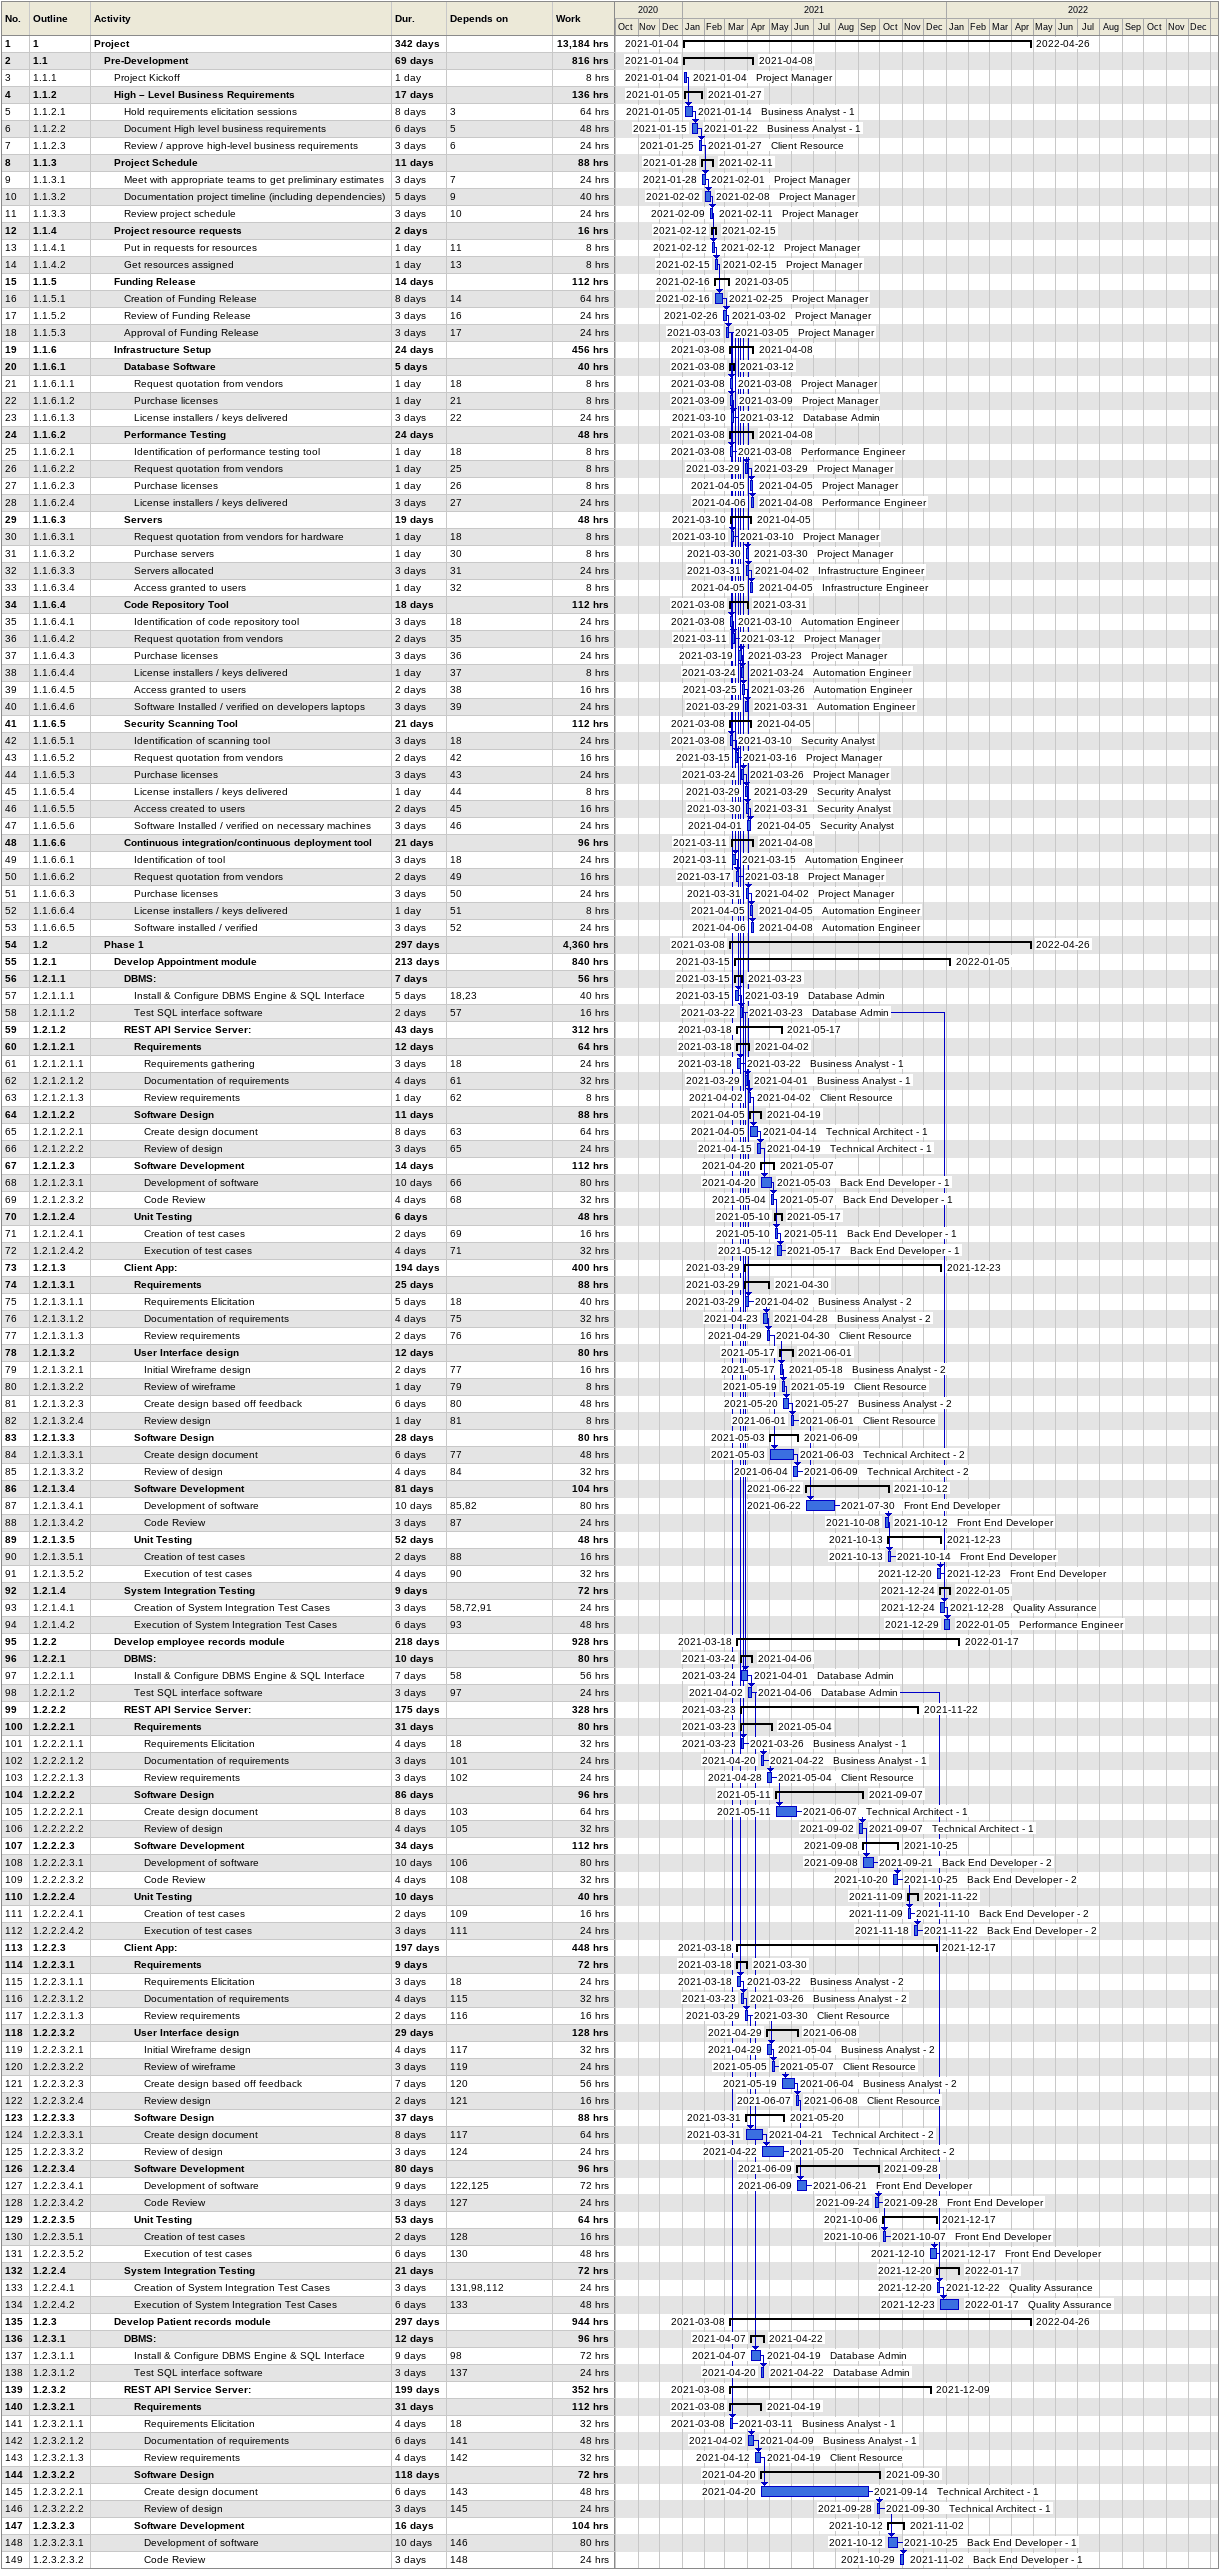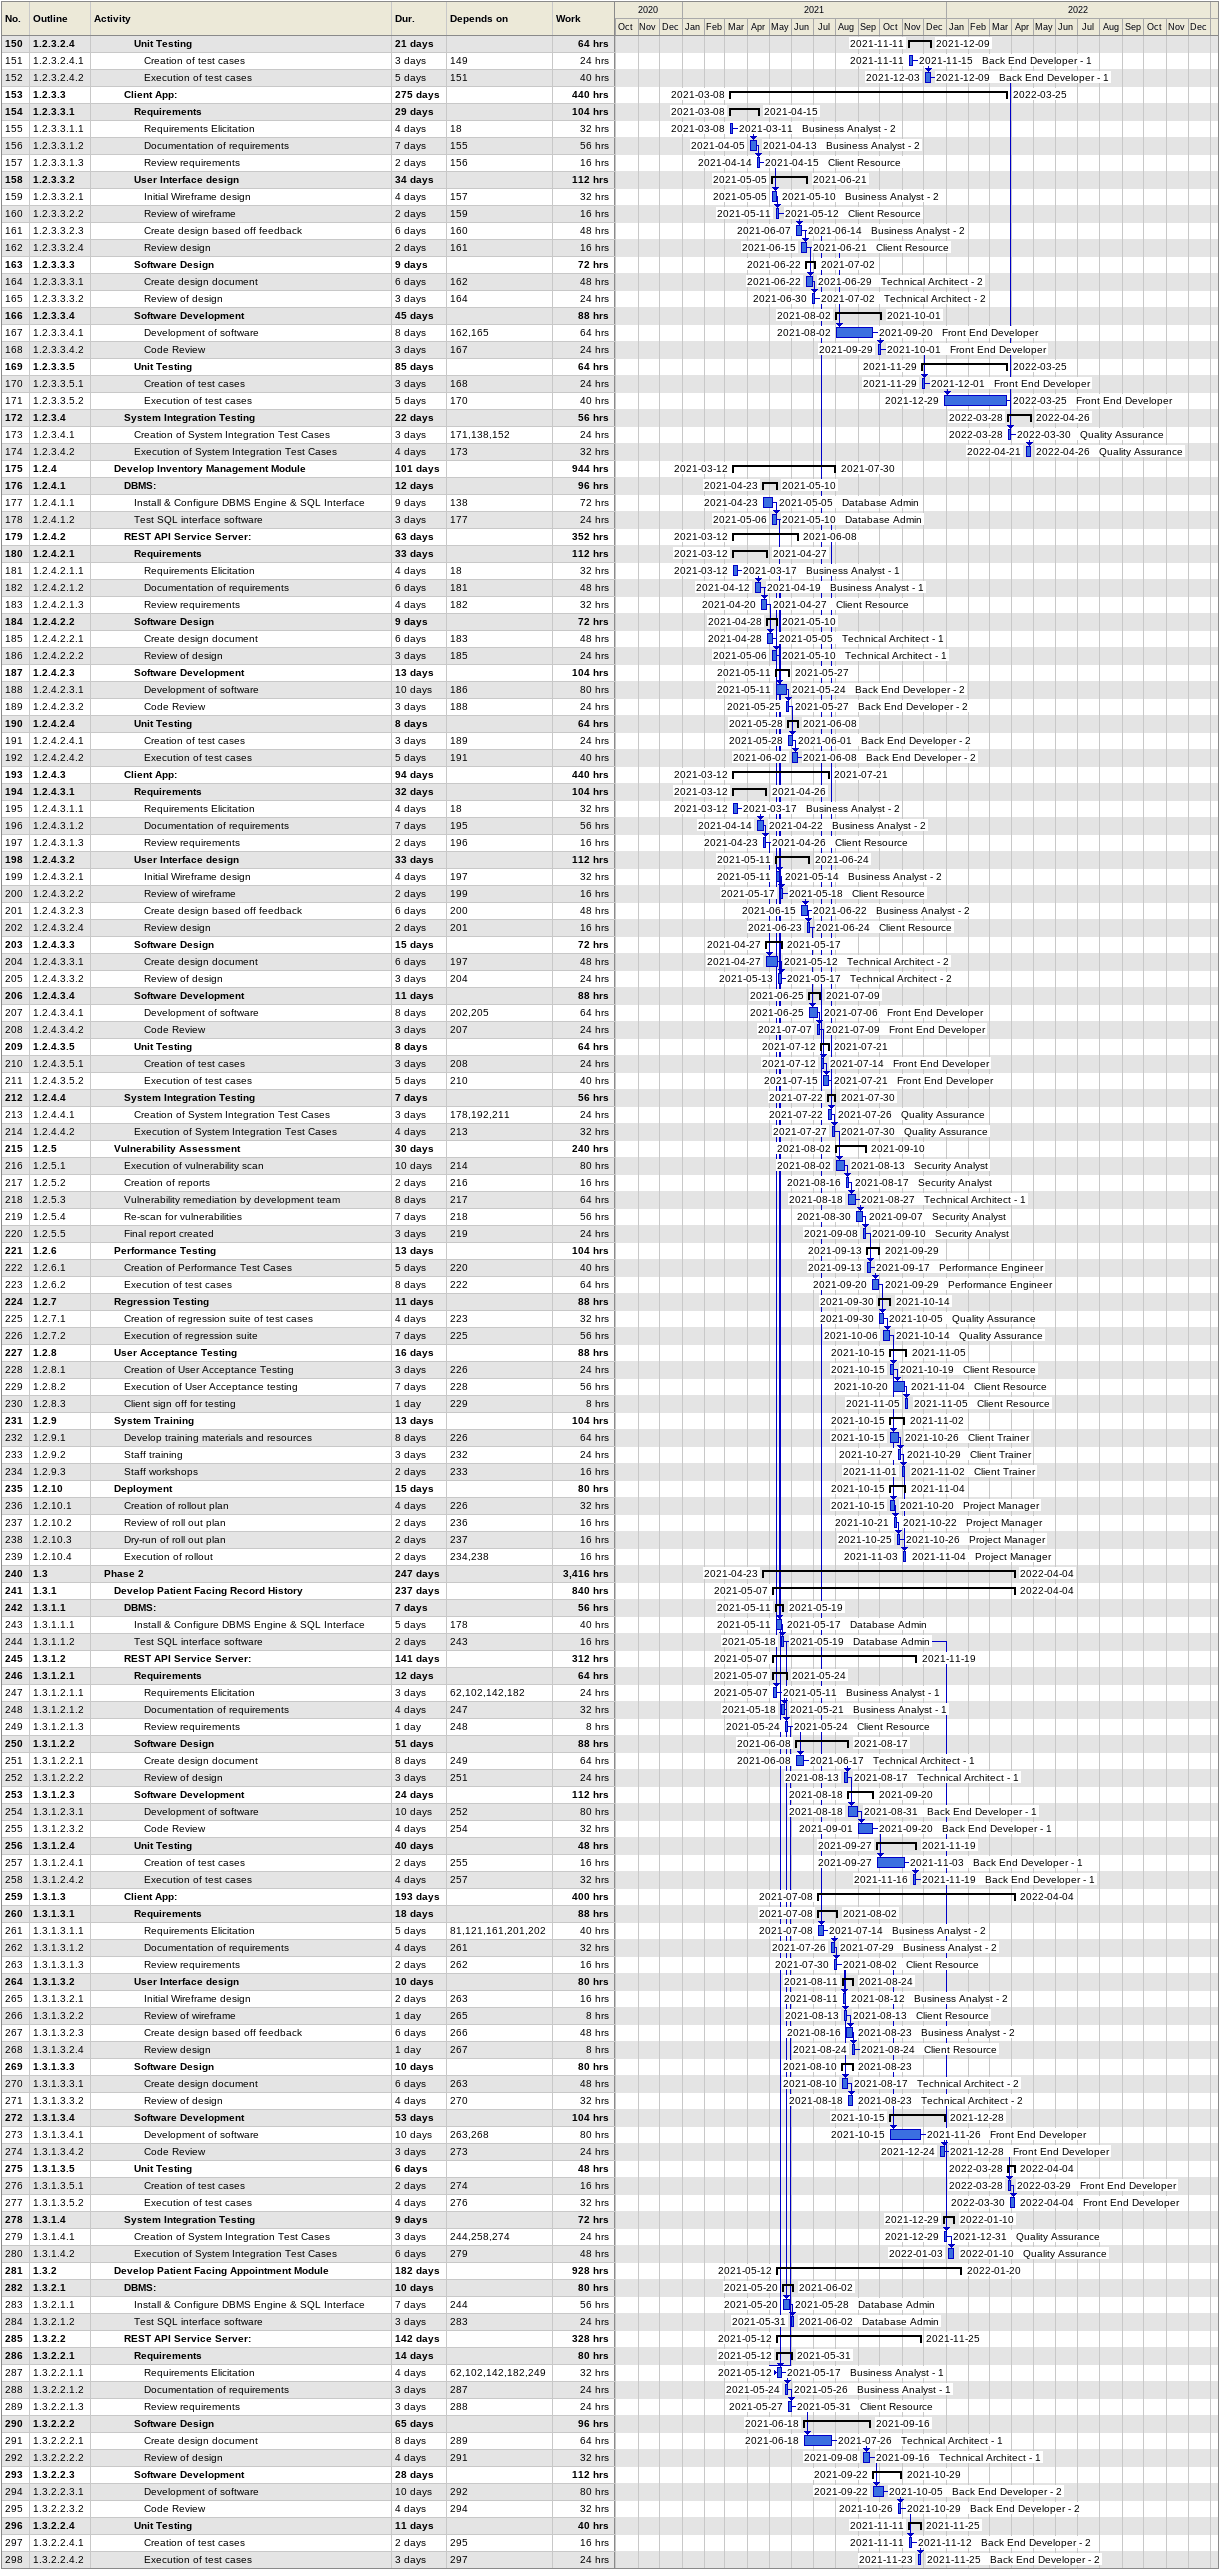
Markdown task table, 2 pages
| ID | WBS | Task | Duration | Start | Finish | Predecessors | Resources | Work (h) |
|---|---|---|---|---|---|---|---|---|
| 1 | 1 | **Project** | 342d | 2021-01-04 | 2022-04-26 |  |  | 13184 |
| 2 | 1.1 | **Pre-Development** | 69d | 2021-01-04 | 2021-04-08 |  |  | 816 |
| 3 | 1.1.1 | Project Kickoff | 1d | 2021-01-04 | 2021-01-04 |  | Project Manager | 8 |
| 4 | 1.1.2 | **High – Level Business Requirements** | 17d | 2021-01-05 | 2021-01-27 |  |  | 136 |
| 5 | 1.1.2.1 | Hold requirements elicitation sessions | 8d | 2021-01-05 | 2021-01-14 | 3 | Business Analyst - 1 | 64 |
| 6 | 1.1.2.2 | Document High level business requirements | 6d | 2021-01-15 | 2021-01-22 | 5 | Business Analyst - 1 | 48 |
| 7 | 1.1.2.3 | Review / approve high-level business requirements | 3d | 2021-01-25 | 2021-01-27 | 6 | Client Resource | 24 |
| 8 | 1.1.3 | **Project Schedule** | 11d | 2021-01-28 | 2021-02-11 |  |  | 88 |
| 9 | 1.1.3.1 | Meet with appropriate teams to get preliminary estimates | 3d | 2021-01-28 | 2021-02-01 | 7 | Project Manager | 24 |
| 10 | 1.1.3.2 | Documentation project timeline (including dependencies) | 5d | 2021-02-02 | 2021-02-08 | 9 | Project Manager | 40 |
| 11 | 1.1.3.3 | Review project schedule | 3d | 2021-02-09 | 2021-02-11 | 10 | Project Manager | 24 |
| 12 | 1.1.4 | **Project resource requests** | 2d | 2021-02-12 | 2021-02-15 |  |  | 16 |
| 13 | 1.1.4.1 | Put in requests for resources | 1d | 2021-02-12 | 2021-02-12 | 11 | Project Manager | 8 |
| 14 | 1.1.4.2 | Get resources assigned | 1d | 2021-02-15 | 2021-02-15 | 13 | Project Manager | 8 |
| 15 | 1.1.5 | **Funding Release** | 14d | 2021-02-16 | 2021-03-05 |  |  | 112 |
| 16 | 1.1.5.1 | Creation of Funding Release | 8d | 2021-02-16 | 2021-02-25 | 14 | Project Manager | 64 |
| 17 | 1.1.5.2 | Review of Funding Release | 3d | 2021-02-26 | 2021-03-02 | 16 | Project Manager | 24 |
| 18 | 1.1.5.3 | Approval of Funding Release | 3d | 2021-03-03 | 2021-03-05 | 17 | Project Manager | 24 |
| 19 | 1.1.6 | **Infrastructure Setup** | 24d | 2021-03-08 | 2021-04-08 |  |  | 456 |
| 20 | 1.1.6.1 | **Database Software** | 5d | 2021-03-08 | 2021-03-12 |  |  | 40 |
| 21 | 1.1.6.1.1 | Request quotation from vendors | 1d | 2021-03-08 | 2021-03-08 | 18 | Project Manager | 8 |
| 22 | 1.1.6.1.2 | Purchase licenses | 1d | 2021-03-09 | 2021-03-09 | 21 | Project Manager | 8 |
| 23 | 1.1.6.1.3 | License installers / keys delivered | 3d | 2021-03-10 | 2021-03-12 | 22 | Database Admin | 24 |
| 24 | 1.1.6.2 | **Performance Testing** | 24d | 2021-03-08 | 2021-04-08 |  |  | 48 |
| 25 | 1.1.6.2.1 | Identification of performance testing tool | 1d | 2021-03-08 | 2021-03-08 | 18 | Performance Engineer | 8 |
| 26 | 1.1.6.2.2 | Request quotation from vendors | 1d | 2021-03-29 | 2021-03-29 | 25 | Project Manager | 8 |
| 27 | 1.1.6.2.3 | Purchase licenses | 1d | 2021-04-05 | 2021-04-05 | 26 | Project Manager | 8 |
| 28 | 1.1.6.2.4 | License installers / keys delivered | 3d | 2021-04-06 | 2021-04-08 | 27 | Performance Engineer | 24 |
| 29 | 1.1.6.3 | **Servers** | 19d | 2021-03-10 | 2021-04-05 |  |  | 48 |
| 30 | 1.1.6.3.1 | Request quotation from vendors for hardware | 1d | 2021-03-10 | 2021-03-10 | 18 | Project Manager | 8 |
| 31 | 1.1.6.3.2 | Purchase servers | 1d | 2021-03-30 | 2021-03-30 | 30 | Project Manager | 8 |
| 32 | 1.1.6.3.3 | Servers allocated | 3d | 2021-03-31 | 2021-04-02 | 31 | Infrastructure Engineer | 24 |
| 33 | 1.1.6.3.4 | Access granted to users | 1d | 2021-04-05 | 2021-04-05 | 32 | Infrastructure Engineer | 8 |
| 34 | 1.1.6.4 | **Code Repository Tool** | 18d | 2021-03-08 | 2021-03-31 |  |  | 112 |
| 35 | 1.1.6.4.1 | Identification of code repository tool | 3d | 2021-03-08 | 2021-03-10 | 18 | Automation Engineer | 24 |
| 36 | 1.1.6.4.2 | Request quotation from vendors | 2d | 2021-03-11 | 2021-03-12 | 35 | Project Manager | 16 |
| 37 | 1.1.6.4.3 | Purchase licenses | 3d | 2021-03-19 | 2021-03-23 | 36 | Project Manager | 24 |
| 38 | 1.1.6.4.4 | License installers / keys delivered | 1d | 2021-03-24 | 2021-03-24 | 37 | Automation Engineer | 8 |
| 39 | 1.1.6.4.5 | Access granted to users | 2d | 2021-03-25 | 2021-03-26 | 38 | Automation Engineer | 16 |
| 40 | 1.1.6.4.6 | Software Installed / verified on developers laptops | 3d | 2021-03-29 | 2021-03-31 | 39 | Automation Engineer | 24 |
| 41 | 1.1.6.5 | **Security Scanning Tool** | 21d | 2021-03-08 | 2021-04-05 |  |  | 112 |
| 42 | 1.1.6.5.1 | Identification of scanning tool | 3d | 2021-03-08 | 2021-03-10 | 18 | Security Analyst | 24 |
| 43 | 1.1.6.5.2 | Request quotation from vendors | 2d | 2021-03-15 | 2021-03-16 | 42 | Project Manager | 16 |
| 44 | 1.1.6.5.3 | Purchase licenses | 3d | 2021-03-24 | 2021-03-26 | 43 | Project Manager | 24 |
| 45 | 1.1.6.5.4 | License installers / keys delivered | 1d | 2021-03-29 | 2021-03-29 | 44 | Security Analyst | 8 |
| 46 | 1.1.6.5.5 | Access created to users | 2d | 2021-03-30 | 2021-03-31 | 45 | Security Analyst | 16 |
| 47 | 1.1.6.5.6 | Software Installed / verified on necessary machines | 3d | 2021-04-01 | 2021-04-05 | 46 | Security Analyst | 24 |
| 48 | 1.1.6.6 | **Continuous integration/continuous deployment tool** | 21d | 2021-03-11 | 2021-04-08 |  |  | 96 |
| 49 | 1.1.6.6.1 | Identification of tool | 3d | 2021-03-11 | 2021-03-15 | 18 | Automation Engineer | 24 |
| 50 | 1.1.6.6.2 | Request quotation from vendors | 2d | 2021-03-17 | 2021-03-18 | 49 | Project Manager | 16 |
| 51 | 1.1.6.6.3 | Purchase licenses | 3d | 2021-03-31 | 2021-04-02 | 50 | Project Manager | 24 |
| 52 | 1.1.6.6.4 | License installers / keys delivered | 1d | 2021-04-05 | 2021-04-05 | 51 | Automation Engineer | 8 |
| 53 | 1.1.6.6.5 | Software installed / verified | 3d | 2021-04-06 | 2021-04-08 | 52 | Automation Engineer | 24 |
| 54 | 1.2 | **Phase 1** | 297d | 2021-03-08 | 2022-04-26 |  |  | 4360 |
| 55 | 1.2.1 | **Develop Appointment module** | 213d | 2021-03-15 | 2022-01-05 |  |  | 840 |
| 56 | 1.2.1.1 | **DBMS:** | 7d | 2021-03-15 | 2021-03-23 |  |  | 56 |
| 57 | 1.2.1.1.1 | Install & Configure DBMS Engine & SQL Interface | 5d | 2021-03-15 | 2021-03-19 | 18, 23 | Database Admin | 40 |
| 58 | 1.2.1.1.2 | Test SQL interface software | 2d | 2021-03-22 | 2021-03-23 | 57 | Database Admin | 16 |
| 59 | 1.2.1.2 | **REST API Service Server:** | 43d | 2021-03-18 | 2021-05-17 |  |  | 312 |
| 60 | 1.2.1.2.1 | **Requirements** | 12d | 2021-03-18 | 2021-04-02 |  |  | 64 |
| 61 | 1.2.1.2.1.1 | Requirements gathering | 3d | 2021-03-18 | 2021-03-22 | 18 | Business Analyst - 1 | 24 |
| 62 | 1.2.1.2.1.2 | Documentation of requirements | 4d | 2021-03-29 | 2021-04-01 | 61 | Business Analyst - 1 | 32 |
| 63 | 1.2.1.2.1.3 | Review requirements | 1d | 2021-04-02 | 2021-04-02 | 62 | Client Resource | 8 |
| 64 | 1.2.1.2.2 | **Software Design** | 11d | 2021-04-05 | 2021-04-19 |  |  | 88 |
| 65 | 1.2.1.2.2.1 | Create design document | 8d | 2021-04-05 | 2021-04-14 | 63 | Technical Architect - 1 | 64 |
| 66 | 1.2.1.2.2.2 | Review of design | 3d | 2021-04-15 | 2021-04-19 | 65 | Technical Architect - 1 | 24 |
| 67 | 1.2.1.2.3 | **Software Development** | 14d | 2021-04-20 | 2021-05-07 |  |  | 112 |
| 68 | 1.2.1.2.3.1 | Development of software | 10d | 2021-04-20 | 2021-05-03 | 66 | Back End Developer - 1 | 80 |
| 69 | 1.2.1.2.3.2 | Code Review | 4d | 2021-05-04 | 2021-05-07 | 68 | Back End Developer - 1 | 32 |
| 70 | 1.2.1.2.4 | **Unit Testing** | 6d | 2021-05-10 | 2021-05-17 |  |  | 48 |
| 71 | 1.2.1.2.4.1 | Creation of test cases | 2d | 2021-05-10 | 2021-05-11 | 69 | Back End Developer - 1 | 16 |
| 72 | 1.2.1.2.4.2 | Execution of test cases | 4d | 2021-05-12 | 2021-05-17 | 71 | Back End Developer - 1 | 32 |
| 73 | 1.2.1.3 | **Client App:** | 194d | 2021-03-29 | 2021-12-23 |  |  | 400 |
| 74 | 1.2.1.3.1 | **Requirements** | 25d | 2021-03-29 | 2021-04-30 |  |  | 88 |
| 75 | 1.2.1.3.1.1 | Requirements Elicitation | 5d | 2021-03-29 | 2021-04-02 | 18 | Business Analyst - 2 | 40 |
| 76 | 1.2.1.3.1.2 | Documentation of requirements | 4d | 2021-04-23 | 2021-04-28 | 75 | Business Analyst - 2 | 32 |
| 77 | 1.2.1.3.1.3 | Review requirements | 2d | 2021-04-29 | 2021-04-30 | 76 | Client Resource | 16 |
| 78 | 1.2.1.3.2 | **User Interface design** | 12d | 2021-05-17 | 2021-06-01 |  |  | 80 |
| 79 | 1.2.1.3.2.1 | Initial Wireframe design | 2d | 2021-05-17 | 2021-05-18 | 77 | Business Analyst - 2 | 16 |
| 80 | 1.2.1.3.2.2 | Review of wireframe | 1d | 2021-05-19 | 2021-05-19 | 79 | Client Resource | 8 |
| 81 | 1.2.1.3.2.3 | Create design based off feedback | 6d | 2021-05-20 | 2021-05-27 | 80 | Business Analyst - 2 | 48 |
| 82 | 1.2.1.3.2.4 | Review design | 1d | 2021-06-01 | 2021-06-01 | 81 | Client Resource | 8 |
| 83 | 1.2.1.3.3 | **Software Design** | 28d | 2021-05-03 | 2021-06-09 |  |  | 80 |
| 84 | 1.2.1.3.3.1 | Create design document | 6d | 2021-05-03 | 2021-06-03 | 77 | Technical Architect - 2 | 48 |
| 85 | 1.2.1.3.3.2 | Review of design | 4d | 2021-06-04 | 2021-06-09 | 84 | Technical Architect - 2 | 32 |
| 86 | 1.2.1.3.4 | **Software Development** | 81d | 2021-06-22 | 2021-10-12 |  |  | 104 |
| 87 | 1.2.1.3.4.1 | Development of software | 10d | 2021-06-22 | 2021-07-30 | 85, 82 | Front End Developer | 80 |
| 88 | 1.2.1.3.4.2 | Code Review | 3d | 2021-10-08 | 2021-10-12 | 87 | Front End Developer | 24 |
| 89 | 1.2.1.3.5 | **Unit Testing** | 52d | 2021-10-13 | 2021-12-23 |  |  | 48 |
| 90 | 1.2.1.3.5.1 | Creation of test cases | 2d | 2021-10-13 | 2021-10-14 | 88 | Front End Developer | 16 |
| 91 | 1.2.1.3.5.2 | Execution of test cases | 4d | 2021-12-20 | 2021-12-23 | 90 | Front End Developer | 32 |
| 92 | 1.2.1.4 | **System Integration Testing** | 9d | 2021-12-24 | 2022-01-05 |  |  | 72 |
| 93 | 1.2.1.4.1 | Creation of System Integration Test Cases | 3d | 2021-12-24 | 2021-12-28 | 58, 72, 91 | Quality Assurance | 24 |
| 94 | 1.2.1.4.2 | Execution of System Integration Test Cases | 6d | 2021-12-29 | 2022-01-05 | 93 | Performance Engineer | 48 |
| 95 | 1.2.2 | **Develop employee records module** | 218d | 2021-03-18 | 2022-01-17 |  |  | 928 |
| 96 | 1.2.2.1 | **DBMS:** | 10d | 2021-03-24 | 2021-04-06 |  |  | 80 |
| 97 | 1.2.2.1.1 | Install & Configure DBMS Engine & SQL Interface | 7d | 2021-03-24 | 2021-04-01 | 58 | Database Admin | 56 |
| 98 | 1.2.2.1.2 | Test SQL interface software | 3d | 2021-04-02 | 2021-04-06 | 97 | Database Admin | 24 |
| 99 | 1.2.2.2 | **REST API Service Server:** | 175d | 2021-03-23 | 2021-11-22 |  |  | 328 |
| 100 | 1.2.2.2.1 | **Requirements** | 31d | 2021-03-23 | 2021-05-04 |  |  | 80 |
| 101 | 1.2.2.2.1.1 | Requirements Elicitation | 4d | 2021-03-23 | 2021-03-26 | 18 | Business Analyst - 1 | 32 |
| 102 | 1.2.2.2.1.2 | Documentation of requirements | 3d | 2021-04-20 | 2021-04-22 | 101 | Business Analyst - 1 | 24 |
| 103 | 1.2.2.2.1.3 | Review requirements | 3d | 2021-04-28 | 2021-05-04 | 102 | Client Resource | 24 |
| 104 | 1.2.2.2.2 | **Software Design** | 86d | 2021-05-11 | 2021-09-07 |  |  | 96 |
| 105 | 1.2.2.2.2.1 | Create design document | 8d | 2021-05-11 | 2021-06-07 | 103 | Technical Architect - 1 | 64 |
| 106 | 1.2.2.2.2.2 | Review of design | 4d | 2021-09-02 | 2021-09-07 | 105 | Technical Architect - 1 | 32 |
| 107 | 1.2.2.2.3 | **Software Development** | 34d | 2021-09-08 | 2021-10-25 |  |  | 112 |
| 108 | 1.2.2.2.3.1 | Development of software | 10d | 2021-09-08 | 2021-09-21 | 106 | Back End Developer - 2 | 80 |
| 109 | 1.2.2.2.3.2 | Code Review | 4d | 2021-10-20 | 2021-10-25 | 108 | Back End Developer - 2 | 32 |
| 110 | 1.2.2.2.4 | **Unit Testing** | 10d | 2021-11-09 | 2021-11-22 |  |  | 40 |
| 111 | 1.2.2.2.4.1 | Creation of test cases | 2d | 2021-11-09 | 2021-11-10 | 109 | Back End Developer - 2 | 16 |
| 112 | 1.2.2.2.4.2 | Execution of test cases | 3d | 2021-11-18 | 2021-11-22 | 111 | Back End Developer - 2 | 24 |
| 113 | 1.2.2.3 | **Client App:** | 197d | 2021-03-18 | 2021-12-17 |  |  | 448 |
| 114 | 1.2.2.3.1 | **Requirements** | 9d | 2021-03-18 | 2021-03-30 |  |  | 72 |
| 115 | 1.2.2.3.1.1 | Requirements Elicitation | 3d | 2021-03-18 | 2021-03-22 | 18 | Business Analyst - 2 | 24 |
| 116 | 1.2.2.3.1.2 | Documentation of requirements | 4d | 2021-03-23 | 2021-03-26 | 115 | Business Analyst - 2 | 32 |
| 117 | 1.2.2.3.1.3 | Review requirements | 2d | 2021-03-29 | 2021-03-30 | 116 | Client Resource | 16 |
| 118 | 1.2.2.3.2 | **User Interface design** | 29d | 2021-04-29 | 2021-06-08 |  |  | 128 |
| 119 | 1.2.2.3.2.1 | Initial Wireframe design | 4d | 2021-04-29 | 2021-05-04 | 117 | Business Analyst - 2 | 32 |
| 120 | 1.2.2.3.2.2 | Review of wireframe | 3d | 2021-05-05 | 2021-05-07 | 119 | Client Resource | 24 |
| 121 | 1.2.2.3.2.3 | Create design based off feedback | 7d | 2021-05-19 | 2021-06-04 | 120 | Business Analyst - 2 | 56 |
| 122 | 1.2.2.3.2.4 | Review design | 2d | 2021-06-07 | 2021-06-08 | 121 | Client Resource | 16 |
| 123 | 1.2.2.3.3 | **Software Design** | 37d | 2021-03-31 | 2021-05-20 |  |  | 88 |
| 124 | 1.2.2.3.3.1 | Create design document | 8d | 2021-03-31 | 2021-04-21 | 117 | Technical Architect - 2 | 64 |
| 125 | 1.2.2.3.3.2 | Review of design | 3d | 2021-04-22 | 2021-05-20 | 124 | Technical Architect - 2 | 24 |
| 126 | 1.2.2.3.4 | **Software Development** | 80d | 2021-06-09 | 2021-09-28 |  |  | 96 |
| 127 | 1.2.2.3.4.1 | Development of software | 9d | 2021-06-09 | 2021-06-21 | 122, 125 | Front End Developer | 72 |
| 128 | 1.2.2.3.4.2 | Code Review | 3d | 2021-09-24 | 2021-09-28 | 127 | Front End Developer | 24 |
| 129 | 1.2.2.3.5 | **Unit Testing** | 53d | 2021-10-06 | 2021-12-17 |  |  | 64 |
| 130 | 1.2.2.3.5.1 | Creation of test cases | 2d | 2021-10-06 | 2021-10-07 | 128 | Front End Developer | 16 |
| 131 | 1.2.2.3.5.2 | Execution of test cases | 6d | 2021-12-10 | 2021-12-17 | 130 | Front End Developer | 48 |
| 132 | 1.2.2.4 | **System Integration Testing** | 21d | 2021-12-20 | 2022-01-17 |  |  | 72 |
| 133 | 1.2.2.4.1 | Creation of System Integration Test Cases | 3d | 2021-12-20 | 2021-12-22 | 131, 98, 112 | Quality Assurance | 24 |
| 134 | 1.2.2.4.2 | Execution of System Integration Test Cases | 6d | 2021-12-23 | 2022-01-17 | 133 | Quality Assurance | 48 |
| 135 | 1.2.3 | **Develop Patient records module** | 297d | 2021-03-08 | 2022-04-26 |  |  | 944 |
| 136 | 1.2.3.1 | **DBMS:** | 12d | 2021-04-07 | 2021-04-22 |  |  | 96 |
| 137 | 1.2.3.1.1 | Install & Configure DBMS Engine & SQL Interface | 9d | 2021-04-07 | 2021-04-19 | 98 | Database Admin | 72 |
| 138 | 1.2.3.1.2 | Test SQL interface software | 3d | 2021-04-20 | 2021-04-22 | 137 | Database Admin | 24 |
| 139 | 1.2.3.2 | **REST API Service Server:** | 199d | 2021-03-08 | 2021-12-09 |  |  | 352 |
| 140 | 1.2.3.2.1 | **Requirements** | 31d | 2021-03-08 | 2021-04-19 |  |  | 112 |
| 141 | 1.2.3.2.1.1 | Requirements Elicitation | 4d | 2021-03-08 | 2021-03-11 | 18 | Business Analyst - 1 | 32 |
| 142 | 1.2.3.2.1.2 | Documentation of requirements | 6d | 2021-04-02 | 2021-04-09 | 141 | Business Analyst - 1 | 48 |
| 143 | 1.2.3.2.1.3 | Review requirements | 4d | 2021-04-12 | 2021-04-19 | 142 | Client Resource | 32 |
| 144 | 1.2.3.2.2 | **Software Design** | 118d | 2021-04-20 | 2021-09-30 |  |  | 72 |
| 145 | 1.2.3.2.2.1 | Create design document | 6d | 2021-04-20 | 2021-09-14 | 143 | Technical Architect - 1 | 48 |
| 146 | 1.2.3.2.2.2 | Review of design | 3d | 2021-09-28 | 2021-09-30 | 145 | Technical Architect - 1 | 24 |
| 147 | 1.2.3.2.3 | **Software Development** | 16d | 2021-10-12 | 2021-11-02 |  |  | 104 |
| 148 | 1.2.3.2.3.1 | Development of software | 10d | 2021-10-12 | 2021-10-25 | 146 | Back End Developer - 1 | 80 |
| 149 | 1.2.3.2.3.2 | Code Review | 3d | 2021-10-29 | 2021-11-02 | 148 | Back End Developer - 1 | 24 |
| 150 | 1.2.3.2.4 | **Unit Testing** | 21d | 2021-11-11 | 2021-12-09 |  |  | 64 |
| 151 | 1.2.3.2.4.1 | Creation of test cases | 3d | 2021-11-11 | 2021-11-15 | 149 | Back End Developer - 1 | 24 |
| 152 | 1.2.3.2.4.2 | Execution of test cases | 5d | 2021-12-03 | 2021-12-09 | 151 | Back End Developer - 1 | 40 |
| 153 | 1.2.3.3 | **Client App:** | 275d | 2021-03-08 | 2022-03-25 |  |  | 440 |
| 154 | 1.2.3.3.1 | **Requirements** | 29d | 2021-03-08 | 2021-04-15 |  |  | 104 |
| 155 | 1.2.3.3.1.1 | Requirements Elicitation | 4d | 2021-03-08 | 2021-03-11 | 18 | Business Analyst - 2 | 32 |
| 156 | 1.2.3.3.1.2 | Documentation of requirements | 7d | 2021-04-05 | 2021-04-13 | 155 | Business Analyst - 2 | 56 |
| 157 | 1.2.3.3.1.3 | Review requirements | 2d | 2021-04-14 | 2021-04-15 | 156 | Client Resource | 16 |
| 158 | 1.2.3.3.2 | **User Interface design** | 34d | 2021-05-05 | 2021-06-21 |  |  | 112 |
| 159 | 1.2.3.3.2.1 | Initial Wireframe design | 4d | 2021-05-05 | 2021-05-10 | 157 | Business Analyst - 2 | 32 |
| 160 | 1.2.3.3.2.2 | Review of wireframe | 2d | 2021-05-11 | 2021-05-12 | 159 | Client Resource | 16 |
| 161 | 1.2.3.3.2.3 | Create design based off feedback | 6d | 2021-06-07 | 2021-06-14 | 160 | Business Analyst - 2 | 48 |
| 162 | 1.2.3.3.2.4 | Review design | 2d | 2021-06-15 | 2021-06-21 | 161 | Client Resource | 16 |
| 163 | 1.2.3.3.3 | **Software Design** | 9d | 2021-06-22 | 2021-07-02 |  |  | 72 |
| 164 | 1.2.3.3.3.1 | Create design document | 6d | 2021-06-22 | 2021-06-29 | 162 | Technical Architect - 2 | 48 |
| 165 | 1.2.3.3.3.2 | Review of design | 3d | 2021-06-30 | 2021-07-02 | 164 | Technical Architect - 2 | 24 |
| 166 | 1.2.3.3.4 | **Software Development** | 45d | 2021-08-02 | 2021-10-01 |  |  | 88 |
| 167 | 1.2.3.3.4.1 | Development of software | 8d | 2021-08-02 | 2021-09-20 | 162, 165 | Front End Developer | 64 |
| 168 | 1.2.3.3.4.2 | Code Review | 3d | 2021-09-29 | 2021-10-01 | 167 | Front End Developer | 24 |
| 169 | 1.2.3.3.5 | **Unit Testing** | 85d | 2021-11-29 | 2022-03-25 |  |  | 64 |
| 170 | 1.2.3.3.5.1 | Creation of test cases | 3d | 2021-11-29 | 2021-12-01 | 168 | Front End Developer | 24 |
| 171 | 1.2.3.3.5.2 | Execution of test cases | 5d | 2021-12-29 | 2022-03-25 | 170 | Front End Developer | 40 |
| 172 | 1.2.3.4 | **System Integration Testing** | 22d | 2022-03-28 | 2022-04-26 |  |  | 56 |
| 173 | 1.2.3.4.1 | Creation of System Integration Test Cases | 3d | 2022-03-28 | 2022-03-30 | 171, 138, 152 | Quality Assurance | 24 |
| 174 | 1.2.3.4.2 | Execution of System Integration Test Cases | 4d | 2022-04-21 | 2022-04-26 | 173 | Quality Assurance | 32 |
| 175 | 1.2.4 | **Develop Inventory Management Module** | 101d | 2021-03-12 | 2021-07-30 |  |  | 944 |
| 176 | 1.2.4.1 | **DBMS:** | 12d | 2021-04-23 | 2021-05-10 |  |  | 96 |
| 177 | 1.2.4.1.1 | Install & Configure DBMS Engine & SQL Interface | 9d | 2021-04-23 | 2021-05-05 | 138 | Database Admin | 72 |
| 178 | 1.2.4.1.2 | Test SQL interface software | 3d | 2021-05-06 | 2021-05-10 | 177 | Database Admin | 24 |
| 179 | 1.2.4.2 | **REST API Service Server:** | 63d | 2021-03-12 | 2021-06-08 |  |  | 352 |
| 180 | 1.2.4.2.1 | **Requirements** | 33d | 2021-03-12 | 2021-04-27 |  |  | 112 |
| 181 | 1.2.4.2.1.1 | Requirements Elicitation | 4d | 2021-03-12 | 2021-03-17 | 18 | Business Analyst - 1 | 32 |
| 182 | 1.2.4.2.1.2 | Documentation of requirements | 6d | 2021-04-12 | 2021-04-19 | 181 | Business Analyst - 1 | 48 |
| 183 | 1.2.4.2.1.3 | Review requirements | 4d | 2021-04-20 | 2021-04-27 | 182 | Client Resource | 32 |
| 184 | 1.2.4.2.2 | **Software Design** | 9d | 2021-04-28 | 2021-05-10 |  |  | 72 |
| 185 | 1.2.4.2.2.1 | Create design document | 6d | 2021-04-28 | 2021-05-05 | 183 | Technical Architect - 1 | 48 |
| 186 | 1.2.4.2.2.2 | Review of design | 3d | 2021-05-06 | 2021-05-10 | 185 | Technical Architect - 1 | 24 |
| 187 | 1.2.4.2.3 | **Software Development** | 13d | 2021-05-11 | 2021-05-27 |  |  | 104 |
| 188 | 1.2.4.2.3.1 | Development of software | 10d | 2021-05-11 | 2021-05-24 | 186 | Back End Developer - 2 | 80 |
| 189 | 1.2.4.2.3.2 | Code Review | 3d | 2021-05-25 | 2021-05-27 | 188 | Back End Developer - 2 | 24 |
| 190 | 1.2.4.2.4 | **Unit Testing** | 8d | 2021-05-28 | 2021-06-08 |  |  | 64 |
| 191 | 1.2.4.2.4.1 | Creation of test cases | 3d | 2021-05-28 | 2021-06-01 | 189 | Back End Developer - 2 | 24 |
| 192 | 1.2.4.2.4.2 | Execution of test cases | 5d | 2021-06-02 | 2021-06-08 | 191 | Back End Developer - 2 | 40 |
| 193 | 1.2.4.3 | **Client App:** | 94d | 2021-03-12 | 2021-07-21 |  |  | 440 |
| 194 | 1.2.4.3.1 | **Requirements** | 32d | 2021-03-12 | 2021-04-26 |  |  | 104 |
| 195 | 1.2.4.3.1.1 | Requirements Elicitation | 4d | 2021-03-12 | 2021-03-17 | 18 | Business Analyst - 2 | 32 |
| 196 | 1.2.4.3.1.2 | Documentation of requirements | 7d | 2021-04-14 | 2021-04-22 | 195 | Business Analyst - 2 | 56 |
| 197 | 1.2.4.3.1.3 | Review requirements | 2d | 2021-04-23 | 2021-04-26 | 196 | Client Resource | 16 |
| 198 | 1.2.4.3.2 | **User Interface design** | 33d | 2021-05-11 | 2021-06-24 |  |  | 112 |
| 199 | 1.2.4.3.2.1 | Initial Wireframe design | 4d | 2021-05-11 | 2021-05-14 | 197 | Business Analyst - 2 | 32 |
| 200 | 1.2.4.3.2.2 | Review of wireframe | 2d | 2021-05-17 | 2021-05-18 | 199 | Client Resource | 16 |
| 201 | 1.2.4.3.2.3 | Create design based off feedback | 6d | 2021-06-15 | 2021-06-22 | 200 | Business Analyst - 2 | 48 |
| 202 | 1.2.4.3.2.4 | Review design | 2d | 2021-06-23 | 2021-06-24 | 201 | Client Resource | 16 |
| 203 | 1.2.4.3.3 | **Software Design** | 15d | 2021-04-27 | 2021-05-17 |  |  | 72 |
| 204 | 1.2.4.3.3.1 | Create design document | 6d | 2021-04-27 | 2021-05-12 | 197 | Technical Architect - 2 | 48 |
| 205 | 1.2.4.3.3.2 | Review of design | 3d | 2021-05-13 | 2021-05-17 | 204 | Technical Architect - 2 | 24 |
| 206 | 1.2.4.3.4 | **Software Development** | 11d | 2021-06-25 | 2021-07-09 |  |  | 88 |
| 207 | 1.2.4.3.4.1 | Development of software | 8d | 2021-06-25 | 2021-07-06 | 202, 205 | Front End Developer | 64 |
| 208 | 1.2.4.3.4.2 | Code Review | 3d | 2021-07-07 | 2021-07-09 | 207 | Front End Developer | 24 |
| 209 | 1.2.4.3.5 | **Unit Testing** | 8d | 2021-07-12 | 2021-07-21 |  |  | 64 |
| 210 | 1.2.4.3.5.1 | Creation of test cases | 3d | 2021-07-12 | 2021-07-14 | 208 | Front End Developer | 24 |
| 211 | 1.2.4.3.5.2 | Execution of test cases | 5d | 2021-07-15 | 2021-07-21 | 210 | Front End Developer | 40 |
| 212 | 1.2.4.4 | **System Integration Testing** | 7d | 2021-07-22 | 2021-07-30 |  |  | 56 |
| 213 | 1.2.4.4.1 | Creation of System Integration Test Cases | 3d | 2021-07-22 | 2021-07-26 | 178, 192, 211 | Quality Assurance | 24 |
| 214 | 1.2.4.4.2 | Execution of System Integration Test Cases | 4d | 2021-07-27 | 2021-07-30 | 213 | Quality Assurance | 32 |
| 215 | 1.2.5 | **Vulnerability Assessment** | 30d | 2021-08-02 | 2021-09-10 |  |  | 240 |
| 216 | 1.2.5.1 | Execution of vulnerability scan | 10d | 2021-08-02 | 2021-08-13 | 214 | Security Analyst | 80 |
| 217 | 1.2.5.2 | Creation of reports | 2d | 2021-08-16 | 2021-08-17 | 216 | Security Analyst | 16 |
| 218 | 1.2.5.3 | Vulnerability remediation by development team | 8d | 2021-08-18 | 2021-08-27 | 217 | Technical Architect - 1 | 64 |
| 219 | 1.2.5.4 | Re-scan for vulnerabilities | 7d | 2021-08-30 | 2021-09-07 | 218 | Security Analyst | 56 |
| 220 | 1.2.5.5 | Final report created | 3d | 2021-09-08 | 2021-09-10 | 219 | Security Analyst | 24 |
| 221 | 1.2.6 | **Performance Testing** | 13d | 2021-09-13 | 2021-09-29 |  |  | 104 |
| 222 | 1.2.6.1 | Creation of Performance Test Cases | 5d | 2021-09-13 | 2021-09-17 | 220 | Performance Engineer | 40 |
| 223 | 1.2.6.2 | Execution of test cases | 8d | 2021-09-20 | 2021-09-29 | 222 | Performance Engineer | 64 |
| 224 | 1.2.7 | **Regression Testing** | 11d | 2021-09-30 | 2021-10-14 |  |  | 88 |
| 225 | 1.2.7.1 | Creation of regression suite of test cases | 4d | 2021-09-30 | 2021-10-05 | 223 | Quality Assurance | 32 |
| 226 | 1.2.7.2 | Execution of regression suite | 7d | 2021-10-06 | 2021-10-14 | 225 | Quality Assurance | 56 |
| 227 | 1.2.8 | **User Acceptance Testing** | 16d | 2021-10-15 | 2021-11-05 |  |  | 88 |
| 228 | 1.2.8.1 | Creation of User Acceptance Testing | 3d | 2021-10-15 | 2021-10-19 | 226 | Client Resource | 24 |
| 229 | 1.2.8.2 | Execution of User Acceptance testing | 7d | 2021-10-20 | 2021-11-04 | 228 | Client Resource | 56 |
| 230 | 1.2.8.3 | Client sign off for testing | 1d | 2021-11-05 | 2021-11-05 | 229 | Client Resource | 8 |
| 231 | 1.2.9 | **System Training** | 13d | 2021-10-15 | 2021-11-02 |  |  | 104 |
| 232 | 1.2.9.1 | Develop training materials and resources | 8d | 2021-10-15 | 2021-10-26 | 226 | Client Trainer | 64 |
| 233 | 1.2.9.2 | Staff training | 3d | 2021-10-27 | 2021-10-29 | 232 | Client Trainer | 24 |
| 234 | 1.2.9.3 | Staff workshops | 2d | 2021-11-01 | 2021-11-02 | 233 | Client Trainer | 16 |
| 235 | 1.2.10 | **Deployment** | 15d | 2021-10-15 | 2021-11-04 |  |  | 80 |
| 236 | 1.2.10.1 | Creation of rollout plan | 4d | 2021-10-15 | 2021-10-20 | 226 | Project Manager | 32 |
| 237 | 1.2.10.2 | Review of roll out plan | 2d | 2021-10-21 | 2021-10-22 | 236 | Project Manager | 16 |
| 238 | 1.2.10.3 | Dry-run of roll out plan | 2d | 2021-10-25 | 2021-10-26 | 237 | Project Manager | 16 |
| 239 | 1.2.10.4 | Execution of rollout | 2d | 2021-11-03 | 2021-11-04 | 234, 238 | Project Manager | 16 |
| 240 | 1.3 | **Phase 2** | 247d | 2021-04-23 | 2022-04-04 |  |  | 3416 |
| 241 | 1.3.1 | **Develop Patient Facing Record History** | 237d | 2021-05-07 | 2022-04-04 |  |  | 840 |
| 242 | 1.3.1.1 | **DBMS:** | 7d | 2021-05-11 | 2021-05-19 |  |  | 56 |
| 243 | 1.3.1.1.1 | Install & Configure DBMS Engine & SQL Interface | 5d | 2021-05-11 | 2021-05-17 | 178 | Database Admin | 40 |
| 244 | 1.3.1.1.2 | Test SQL interface software | 2d | 2021-05-18 | 2021-05-19 | 243 | Database Admin | 16 |
| 245 | 1.3.1.2 | **REST API Service Server:** | 141d | 2021-05-07 | 2021-11-19 |  |  | 312 |
| 246 | 1.3.1.2.1 | **Requirements** | 12d | 2021-05-07 | 2021-05-24 |  |  | 64 |
| 247 | 1.3.1.2.1.1 | Requirements Elicitation | 3d | 2021-05-07 | 2021-05-11 | 62, 102, 142, 182 | Business Analyst - 1 | 24 |
| 248 | 1.3.1.2.1.2 | Documentation of requirements | 4d | 2021-05-18 | 2021-05-21 | 247 | Business Analyst - 1 | 32 |
| 249 | 1.3.1.2.1.3 | Review requirements | 1d | 2021-05-24 | 2021-05-24 | 248 | Client Resource | 8 |
| 250 | 1.3.1.2.2 | **Software Design** | 51d | 2021-06-08 | 2021-08-17 |  |  | 88 |
| 251 | 1.3.1.2.2.1 | Create design document | 8d | 2021-06-08 | 2021-06-17 | 249 | Technical Architect - 1 | 64 |
| 252 | 1.3.1.2.2.2 | Review of design | 3d | 2021-08-13 | 2021-08-17 | 251 | Technical Architect - 1 | 24 |
| 253 | 1.3.1.2.3 | **Software Development** | 24d | 2021-08-18 | 2021-09-20 |  |  | 112 |
| 254 | 1.3.1.2.3.1 | Development of software | 10d | 2021-08-18 | 2021-08-31 | 252 | Back End Developer - 1 | 80 |
| 255 | 1.3.1.2.3.2 | Code Review | 4d | 2021-09-01 | 2021-09-20 | 254 | Back End Developer - 1 | 32 |
| 256 | 1.3.1.2.4 | **Unit Testing** | 40d | 2021-09-27 | 2021-11-19 |  |  | 48 |
| 257 | 1.3.1.2.4.1 | Creation of test cases | 2d | 2021-09-27 | 2021-11-03 | 255 | Back End Developer - 1 | 16 |
| 258 | 1.3.1.2.4.2 | Execution of test cases | 4d | 2021-11-16 | 2021-11-19 | 257 | Back End Developer - 1 | 32 |
| 259 | 1.3.1.3 | **Client App:** | 193d | 2021-07-08 | 2022-04-04 |  |  | 400 |
| 260 | 1.3.1.3.1 | **Requirements** | 18d | 2021-07-08 | 2021-08-02 |  |  | 88 |
| 261 | 1.3.1.3.1.1 | Requirements Elicitation | 5d | 2021-07-08 | 2021-07-14 | 81, 121, 161, 201, 202 | Business Analyst - 2 | 40 |
| 262 | 1.3.1.3.1.2 | Documentation of requirements | 4d | 2021-07-26 | 2021-07-29 | 261 | Business Analyst - 2 | 32 |
| 263 | 1.3.1.3.1.3 | Review requirements | 2d | 2021-07-30 | 2021-08-02 | 262 | Client Resource | 16 |
| 264 | 1.3.1.3.2 | **User Interface design** | 10d | 2021-08-11 | 2021-08-24 |  |  | 80 |
| 265 | 1.3.1.3.2.1 | Initial Wireframe design | 2d | 2021-08-11 | 2021-08-12 | 263 | Business Analyst - 2 | 16 |
| 266 | 1.3.1.3.2.2 | Review of wireframe | 1d | 2021-08-13 | 2021-08-13 | 265 | Client Resource | 8 |
| 267 | 1.3.1.3.2.3 | Create design based off feedback | 6d | 2021-08-16 | 2021-08-23 | 266 | Business Analyst - 2 | 48 |
| 268 | 1.3.1.3.2.4 | Review design | 1d | 2021-08-24 | 2021-08-24 | 267 | Client Resource | 8 |
| 269 | 1.3.1.3.3 | **Software Design** | 10d | 2021-08-10 | 2021-08-23 |  |  | 80 |
| 270 | 1.3.1.3.3.1 | Create design document | 6d | 2021-08-10 | 2021-08-17 | 263 | Technical Architect - 2 | 48 |
| 271 | 1.3.1.3.3.2 | Review of design | 4d | 2021-08-18 | 2021-08-23 | 270 | Technical Architect - 2 | 32 |
| 272 | 1.3.1.3.4 | **Software Development** | 53d | 2021-10-15 | 2021-12-28 |  |  | 104 |
| 273 | 1.3.1.3.4.1 | Development of software | 10d | 2021-10-15 | 2021-11-26 | 263, 268 | Front End Developer | 80 |
| 274 | 1.3.1.3.4.2 | Code Review | 3d | 2021-12-24 | 2021-12-28 | 273 | Front End Developer | 24 |
| 275 | 1.3.1.3.5 | **Unit Testing** | 6d | 2022-03-28 | 2022-04-04 |  |  | 48 |
| 276 | 1.3.1.3.5.1 | Creation of test cases | 2d | 2022-03-28 | 2022-03-29 | 274 | Front End Developer | 16 |
| 277 | 1.3.1.3.5.2 | Execution of test cases | 4d | 2022-03-30 | 2022-04-04 | 276 | Front End Developer | 32 |
| 278 | 1.3.1.4 | **System Integration Testing** | 9d | 2021-12-29 | 2022-01-10 |  |  | 72 |
| 279 | 1.3.1.4.1 | Creation of System Integration Test Cases | 3d | 2021-12-29 | 2021-12-31 | 244, 258, 274 | Quality Assurance | 24 |
| 280 | 1.3.1.4.2 | Execution of System Integration Test Cases | 6d | 2022-01-03 | 2022-01-10 | 279 | Quality Assurance | 48 |
| 281 | 1.3.2 | **Develop Patient Facing Appointment Module** | 182d | 2021-05-12 | 2022-01-20 |  |  | 928 |
| 282 | 1.3.2.1 | **DBMS:** | 10d | 2021-05-20 | 2021-06-02 |  |  | 80 |
| 283 | 1.3.2.1.1 | Install & Configure DBMS Engine & SQL Interface | 7d | 2021-05-20 | 2021-05-28 | 244 | Database Admin | 56 |
| 284 | 1.3.2.1.2 | Test SQL interface software | 3d | 2021-05-31 | 2021-06-02 | 283 | Database Admin | 24 |
| 285 | 1.3.2.2 | **REST API Service Server:** | 142d | 2021-05-12 | 2021-11-25 |  |  | 328 |
| 286 | 1.3.2.2.1 | **Requirements** | 14d | 2021-05-12 | 2021-05-31 |  |  | 80 |
| 287 | 1.3.2.2.1.1 | Requirements Elicitation | 4d | 2021-05-12 | 2021-05-17 | 62, 102, 142, 182, 249 | Business Analyst - 1 | 32 |
| 288 | 1.3.2.2.1.2 | Documentation of requirements | 3d | 2021-05-24 | 2021-05-26 | 287 | Business Analyst - 1 | 24 |
| 289 | 1.3.2.2.1.3 | Review requirements | 3d | 2021-05-27 | 2021-05-31 | 288 | Client Resource | 24 |
| 290 | 1.3.2.2.2 | **Software Design** | 65d | 2021-06-18 | 2021-09-16 |  |  | 96 |
| 291 | 1.3.2.2.2.1 | Create design document | 8d | 2021-06-18 | 2021-07-26 | 289 | Technical Architect - 1 | 64 |
| 292 | 1.3.2.2.2.2 | Review of design | 4d | 2021-09-08 | 2021-09-16 | 291 | Technical Architect - 1 | 32 |
| 293 | 1.3.2.2.3 | **Software Development** | 28d | 2021-09-22 | 2021-10-29 |  |  | 112 |
| 294 | 1.3.2.2.3.1 | Development of software | 10d | 2021-09-22 | 2021-10-05 | 292 | Back End Developer - 2 | 80 |
| 295 | 1.3.2.2.3.2 | Code Review | 4d | 2021-10-26 | 2021-10-29 | 294 | Back End Developer - 2 | 32 |
| 296 | 1.3.2.2.4 | **Unit Testing** | 11d | 2021-11-11 | 2021-11-25 |  |  | 40 |
| 297 | 1.3.2.2.4.1 | Creation of test cases | 2d | 2021-11-11 | 2021-11-12 | 295 | Back End Developer - 2 | 16 |
| 298 | 1.3.2.2.4.2 | Execution of test cases | 3d | 2021-11-23 | 2021-11-25 | 297 | Back End Developer - 2 | 24 |
